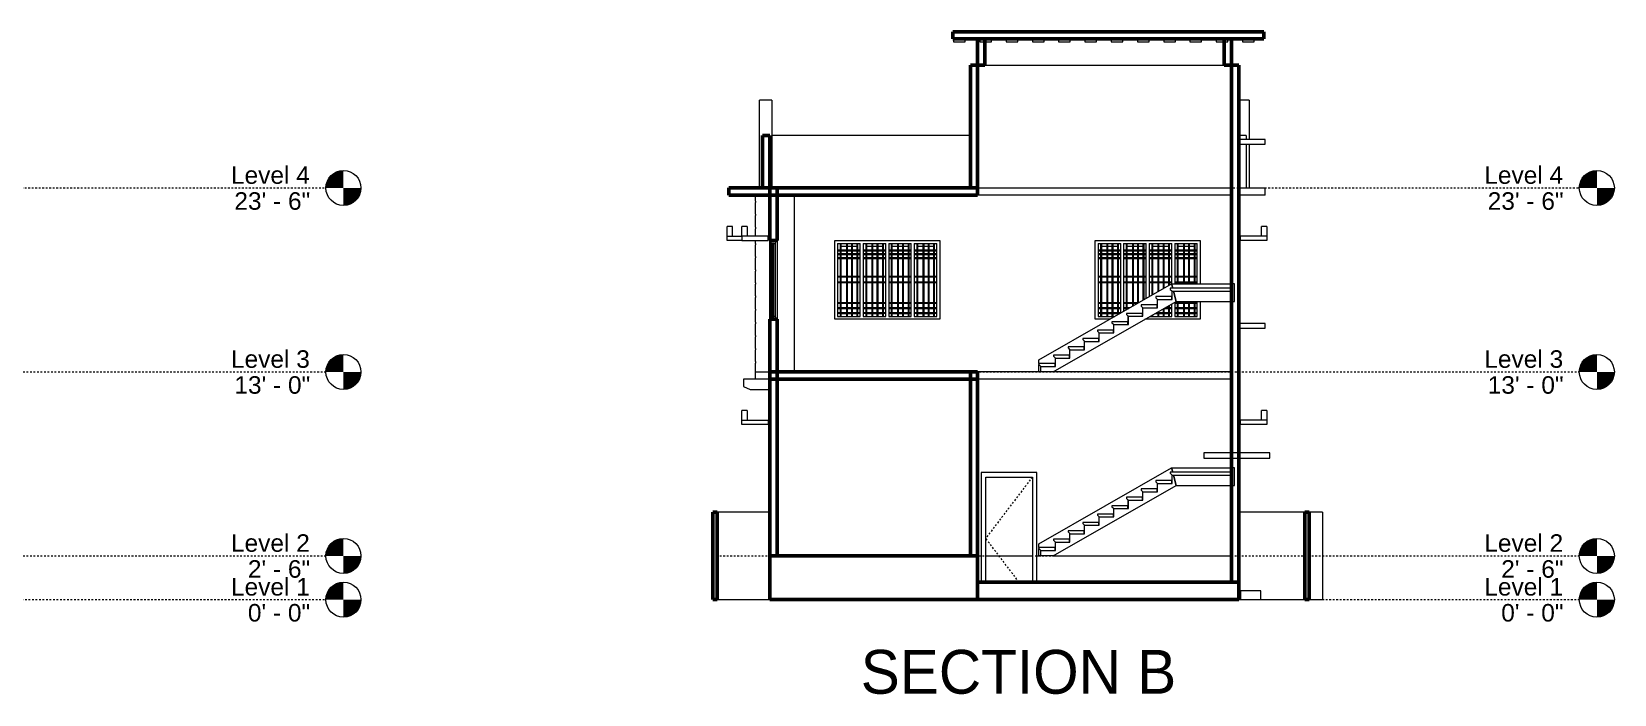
# Model space of a CAD drawing. Header units: feet. Extents: x -34 to 191, y -44 to 82.
# Drawn here: x 100.7 to 191.1, y 43.9 to 81.7 of the extents above; entities that cross this region are included whole.
import ezdxf

# ---------------------------------------------------------------- set-up
doc = ezdxf.new("R2010")
doc.units = ezdxf.units.FT
doc.header["$MEASUREMENT"] = 0
doc.linetypes.add('Dash 1_16_', pattern=[0.010417, 0.005208, -0.005208])
doc.linetypes.add('Grid Line 1_2_', pattern=[0.072917, 0.041667, -0.010417, 0.010417, -0.010417])
for name, color, linetype, lineweight in [('A-DOOR', 31, 'Continuous', 13), ('A-DOOR-FRAM', 31, 'Continuous', 9), ('A-FLOR', 192, 'Continuous', 13), ('A-FLOR-LEVL', 51, 'Continuous', 9), ('A-GLAZ', 151, 'Continuous', 13), ('A-ROOF', 132, 'Continuous', 13), ('I-WALL', 2, 'Continuous', 13), ('Q-CASE', 31, 'Continuous', 9), ('S-STRS', 31, 'Continuous', 9)]:
    doc.layers.add(name, color=color, linetype=linetype, lineweight=lineweight)
doc.styles.add('Arial', font='arial.ttf', dxfattribs={"height": 0.75})

# ---------------------------------------------------------------- blocks, each defined once
blk = doc.blocks.new('Level - Level Head - Circle-50818-Section 1')
at = {"layer": 'A-FLOR-LEVL'}
h = blk.add_hatch(color=256, dxfattribs=at)
edge = h.paths.add_edge_path(flags=0)
edge.add_line((57.884, 0), (56.884, 0))
edge.add_arc((57.884, 0), 1, 90, 180, ccw=False)
edge.add_line((57.884, 1), (57.884, 0))
h = blk.add_hatch(color=256, dxfattribs=at)
edge = h.paths.add_edge_path(flags=0)
edge.add_line((57.884, -1), (57.884, 0))
edge.add_line((57.884, 0), (58.884, 0))
edge.add_arc((57.884, 0), 1, 270, 360, ccw=False)
blk.add_circle((57.884, 0), 1, dxfattribs=at)
blk = doc.blocks.new('iron window 4_5 x 6_Recovery_ - iron window 4_5 x 6_Recovery_-197714-Section 2')
at = {"layer": 'A-GLAZ'}
for p, q in [((8.713, 10), (8.713, 10.25)), ((10.231, 10.25), (8.713, 10.25)), ((10.231, 10), (8.713, 10)), ((10.231, 10.792), (9.918, 10.792)), ((9.918, 10.25), (9.918, 10.792)), ((10.231, 10.792), (10.231, 10.25)), ((10.231, 10.25), (10.231, 10))]:
    blk.add_line(p, q, dxfattribs=at)
blk = doc.blocks.new('iron window 4_5 x 3 - iron window 4_5 x 3-197920-Section 2')
at = {"layer": 'A-GLAZ'}
for p, q in [((-19.448, 10.792), (-19.761, 10.792)), ((-19.761, 10.25), (-19.761, 10.792)), ((-19.761, 10), (-19.761, 10.25)), ((-19.761, 10.25), (-18.243, 10.25)), ((-18.243, 10), (-19.761, 10)), ((-19.448, 10.792), (-19.448, 10.25)), ((-18.243, 10.25), (-18.243, 10))]:
    blk.add_line(p, q, dxfattribs=at)
blk = doc.blocks.new('iron window 4_5 x 6_Recovery_ - iron window 4_5 x 6_Recovery_-V1-Section 2')
at = {"layer": 'A-GLAZ'}
for p, q in [((-19.448, 21.292), (-19.761, 21.292)), ((-19.761, 20.75), (-19.761, 21.292)), ((-19.448, 21.292), (-19.448, 20.75))]:
    blk.add_line(p, q, dxfattribs=at)
blk = doc.blocks.new('iron window 4_5 x 6_Recovery_ - iron window 4_5 x 6_Recovery_-V2-Section 2')
at = {"layer": 'A-GLAZ'}
for p, q in [((-14.285, 20.333), (-14.285, 16.167)), ((-14.285, 20.333), (-12.993, 20.333)), ((-14.285, 19.958), (-12.993, 19.958)), ((-14.285, 19.917), (-12.993, 19.917)), ((-14.139, 20.333), (-14.139, 16.167)), ((-14.097, 20.333), (-14.097, 16.167)), ((-14.097, 20.167), (-13.785, 20.167)), ((-13.785, 20.333), (-13.785, 16.167)), ((-13.743, 20.333), (-13.743, 16.167)), ((-13.743, 20.167), (-13.493, 20.167)), ((-13.493, 20.333), (-13.493, 16.167)), ((-13.452, 20.333), (-13.452, 16.167)), ((-13.452, 20.167), (-13.181, 20.167)), ((-13.181, 20.333), (-13.181, 16.167)), ((-13.139, 20.333), (-13.139, 16.167)), ((-12.993, 16.167), (-12.993, 20.333)), ((-12.827, 20.333), (-12.827, 16.167)), ((-12.827, 20.333), (-11.535, 20.333)), ((-12.827, 19.958), (-11.535, 19.958)), ((-12.827, 19.917), (-11.535, 19.917)), ((-12.681, 20.333), (-12.681, 16.167)), ((-12.639, 20.333), (-12.639, 16.167)), ((-12.639, 20.167), (-12.327, 20.167)), ((-12.327, 20.333), (-12.327, 16.167)), ((-12.285, 20.333), (-12.285, 16.167)), ((-12.285, 20.167), (-12.035, 20.167)), ((-12.035, 20.333), (-12.035, 16.167)), ((-11.993, 20.333), (-11.993, 16.167)), ((-11.993, 20.167), (-11.722, 20.167)), ((-11.722, 20.333), (-11.722, 16.167)), ((-11.681, 20.333), (-11.681, 16.167)), ((-11.535, 16.167), (-11.535, 20.333)), ((-11.368, 20.333), (-11.368, 16.167)), ((-11.368, 20.333), (-10.077, 20.333)), ((-11.368, 19.958), (-10.077, 19.958)), ((-11.368, 19.917), (-10.077, 19.917)), ((-11.222, 20.333), (-11.222, 16.167)), ((-11.181, 20.333), (-11.181, 16.167)), ((-11.181, 20.167), (-10.868, 20.167)), ((-10.868, 20.333), (-10.868, 16.167)), ((-10.827, 20.333), (-10.827, 16.167)), ((-10.827, 20.167), (-10.577, 20.167)), ((-10.577, 20.333), (-10.577, 16.167)), ((-10.535, 20.333), (-10.535, 16.167)), ((-10.535, 20.167), (-10.264, 20.167)), ((-10.264, 20.333), (-10.264, 16.167)), ((-10.222, 20.333), (-10.222, 16.167)), ((-10.077, 16.167), (-10.077, 20.333)), ((-9.91, 20.333), (-9.91, 16.167)), ((-9.91, 20.333), (-8.618, 20.333)), ((-9.91, 19.958), (-8.618, 19.958)), ((-9.91, 19.917), (-8.618, 19.917)), ((-9.764, 20.333), (-9.764, 16.167)), ((-9.722, 20.333), (-9.722, 16.167)), ((-9.722, 20.167), (-9.41, 20.167)), ((-9.41, 20.333), (-9.41, 16.167)), ((-9.368, 20.333), (-9.368, 16.167)), ((-9.368, 20.167), (-9.118, 20.167)), ((-9.118, 20.333), (-9.118, 16.167)), ((-9.077, 20.333), (-9.077, 16.167)), ((-9.077, 20.167), (-8.806, 20.167)), ((-8.806, 20.333), (-8.806, 16.167)), ((-8.764, 20.333), (-8.764, 16.167)), ((-8.618, 16.167), (-8.618, 20.333)), ((-14.285, 19.75), (-12.993, 19.75)), ((-14.285, 19.708), (-12.993, 19.708)), ((-14.285, 19.521), (-12.993, 19.521)), ((-14.285, 19.479), (-12.993, 19.479)), ((-12.827, 19.75), (-11.535, 19.75)), ((-12.827, 19.708), (-11.535, 19.708)), ((-12.827, 19.521), (-11.535, 19.521)), ((-12.827, 19.479), (-11.535, 19.479)), ((-11.368, 19.75), (-10.077, 19.75)), ((-11.368, 19.708), (-10.077, 19.708)), ((-11.368, 19.521), (-10.077, 19.521)), ((-11.368, 19.479), (-10.077, 19.479)), ((-9.91, 19.75), (-8.618, 19.75)), ((-9.91, 19.708), (-8.618, 19.708)), ((-9.91, 19.521), (-8.618, 19.521)), ((-9.91, 19.479), (-8.618, 19.479)), ((-14.285, 18.458), (-12.993, 18.458)), ((-14.285, 18.417), (-12.993, 18.417)), ((-14.285, 18.146), (-12.993, 18.146)), ((-14.285, 18.104), (-12.993, 18.104)), ((-12.827, 18.458), (-11.535, 18.458)), ((-12.827, 18.417), (-11.535, 18.417)), ((-12.827, 18.146), (-11.535, 18.146)), ((-12.827, 18.104), (-11.535, 18.104)), ((-11.368, 18.458), (-10.077, 18.458)), ((-11.368, 18.417), (-10.077, 18.417)), ((-11.368, 18.146), (-10.077, 18.146)), ((-11.368, 18.104), (-10.077, 18.104)), ((-9.91, 18.458), (-8.618, 18.458)), ((-9.91, 18.417), (-8.618, 18.417)), ((-9.91, 18.146), (-8.618, 18.146)), ((-9.91, 18.104), (-8.618, 18.104)), ((-14.285, 16.958), (-12.993, 16.958)), ((-14.285, 16.917), (-12.993, 16.917)), ((-14.285, 16.667), (-12.993, 16.667)), ((-14.285, 16.625), (-12.993, 16.625)), ((-14.285, 16.396), (-12.993, 16.396)), ((-14.285, 16.354), (-12.993, 16.354)), ((-14.097, 16.333), (-13.785, 16.333)), ((-13.743, 16.333), (-13.493, 16.333)), ((-13.452, 16.333), (-13.181, 16.333)), ((-12.827, 16.958), (-11.535, 16.958)), ((-12.827, 16.917), (-11.535, 16.917)), ((-12.827, 16.667), (-11.535, 16.667)), ((-12.827, 16.625), (-11.535, 16.625)), ((-12.827, 16.396), (-11.535, 16.396)), ((-12.827, 16.354), (-11.535, 16.354)), ((-12.639, 16.333), (-12.327, 16.333)), ((-12.285, 16.333), (-12.035, 16.333)), ((-11.993, 16.333), (-11.722, 16.333)), ((-11.368, 16.958), (-10.077, 16.958)), ((-11.368, 16.917), (-10.077, 16.917)), ((-11.368, 16.667), (-10.077, 16.667)), ((-11.368, 16.625), (-10.077, 16.625)), ((-11.368, 16.396), (-10.077, 16.396)), ((-11.368, 16.354), (-10.077, 16.354)), ((-11.181, 16.333), (-10.868, 16.333)), ((-10.827, 16.333), (-10.577, 16.333)), ((-10.535, 16.333), (-10.264, 16.333)), ((-9.91, 16.958), (-8.618, 16.958)), ((-9.91, 16.917), (-8.618, 16.917)), ((-9.91, 16.667), (-8.618, 16.667)), ((-9.91, 16.625), (-8.618, 16.625)), ((-9.91, 16.396), (-8.618, 16.396)), ((-9.91, 16.354), (-8.618, 16.354)), ((-9.722, 16.333), (-9.41, 16.333)), ((-9.368, 16.333), (-9.118, 16.333)), ((-9.077, 16.333), (-8.806, 16.333)), ((-14.285, 16.167), (-12.993, 16.167)), ((-12.827, 16.167), (-11.535, 16.167)), ((-11.368, 16.167), (-10.077, 16.167)), ((-9.91, 16.167), (-8.618, 16.167))]:
    blk.add_line(p, q, dxfattribs=at)
blk = doc.blocks.new('iron window 4_5 x 6_Recovery_ - iron window 4_5 x 6_Recovery_-V3-Section 2')
at = {"layer": 'A-GLAZ'}
for p, q in [((0.588, 20.333), (0.588, 16.167)), ((0.588, 20.333), (1.88, 20.333)), ((0.588, 19.958), (1.88, 19.958)), ((0.588, 19.917), (1.88, 19.917)), ((0.734, 20.333), (0.734, 16.167)), ((0.776, 20.333), (0.776, 16.167)), ((0.776, 20.167), (1.088, 20.167)), ((1.088, 20.333), (1.088, 16.167)), ((1.13, 20.333), (1.13, 16.167)), ((1.13, 20.167), (1.38, 20.167)), ((1.38, 20.333), (1.38, 16.167)), ((1.422, 20.333), (1.422, 16.167)), ((1.422, 20.167), (1.692, 20.167)), ((1.692, 20.333), (1.692, 16.251)), ((1.734, 20.333), (1.734, 16.275)), ((1.88, 16.359), (1.88, 20.333)), ((2.047, 20.333), (2.047, 16.454)), ((2.047, 20.333), (3.338, 20.333)), ((2.047, 19.958), (3.338, 19.958)), ((2.047, 19.917), (3.338, 19.917)), ((2.192, 20.333), (2.192, 16.538)), ((2.234, 20.333), (2.234, 16.562)), ((2.234, 20.167), (2.547, 20.167)), ((2.547, 20.333), (2.547, 16.741)), ((2.588, 20.333), (2.588, 16.764)), ((2.588, 20.167), (2.838, 20.167)), ((2.838, 20.333), (2.838, 16.908)), ((2.88, 20.333), (2.88, 16.931)), ((2.88, 20.167), (3.151, 20.167)), ((3.151, 20.333), (3.151, 17.087)), ((3.192, 20.333), (3.192, 17.11)), ((3.338, 17.194), (3.338, 20.333)), ((3.505, 20.333), (3.505, 17.289)), ((3.505, 20.333), (4.797, 20.333)), ((3.505, 19.958), (4.797, 19.958)), ((3.505, 19.917), (4.797, 19.917)), ((3.651, 20.333), (3.651, 17.373)), ((3.692, 20.333), (3.692, 17.397)), ((3.692, 20.167), (4.005, 20.167)), ((4.005, 20.333), (4.005, 17.576)), ((4.047, 20.333), (4.047, 17.6)), ((4.047, 20.167), (4.297, 20.167)), ((4.297, 20.333), (4.297, 17.743)), ((4.338, 20.333), (4.338, 17.767)), ((4.338, 20.167), (4.609, 20.167)), ((4.609, 20.333), (4.609, 17.922)), ((4.651, 20.333), (4.651, 17.946)), ((4.797, 18.023), (4.797, 20.333)), ((4.963, 20.333), (4.963, 18.023)), ((4.963, 20.333), (6.255, 20.333)), ((4.963, 19.958), (6.255, 19.958)), ((4.963, 19.917), (6.255, 19.917)), ((5.109, 20.333), (5.109, 18.023)), ((5.151, 20.333), (5.151, 18.023)), ((5.151, 20.167), (5.463, 20.167)), ((5.463, 20.333), (5.463, 18.023)), ((5.505, 20.333), (5.505, 18.023)), ((5.505, 20.167), (5.755, 20.167)), ((5.755, 20.333), (5.755, 18.023)), ((5.797, 20.333), (5.797, 18.023)), ((5.797, 20.167), (6.067, 20.167)), ((6.067, 20.333), (6.067, 18.023)), ((6.109, 20.333), (6.109, 18.023)), ((6.255, 18.023), (6.255, 20.333)), ((0.588, 19.75), (1.88, 19.75)), ((0.588, 19.708), (1.88, 19.708)), ((0.588, 19.521), (1.88, 19.521)), ((0.588, 19.479), (1.88, 19.479)), ((2.047, 19.75), (3.338, 19.75)), ((2.047, 19.708), (3.338, 19.708)), ((2.047, 19.521), (3.338, 19.521)), ((2.047, 19.479), (3.338, 19.479)), ((3.505, 19.75), (4.797, 19.75)), ((3.505, 19.708), (4.797, 19.708)), ((3.505, 19.521), (4.797, 19.521)), ((3.505, 19.479), (4.797, 19.479)), ((4.963, 19.75), (6.255, 19.75)), ((4.963, 19.708), (6.255, 19.708)), ((4.963, 19.521), (6.255, 19.521)), ((4.963, 19.479), (6.255, 19.479)), ((0.588, 18.458), (1.88, 18.458)), ((0.588, 18.417), (1.88, 18.417)), ((0.588, 18.146), (1.88, 18.146)), ((0.588, 18.104), (1.88, 18.104)), ((2.047, 18.458), (3.338, 18.458)), ((2.047, 18.417), (3.338, 18.417)), ((2.047, 18.146), (3.338, 18.146)), ((2.047, 18.104), (3.338, 18.104)), ((3.505, 18.458), (4.797, 18.458)), ((3.505, 18.417), (4.797, 18.417)), ((3.505, 18.146), (4.797, 18.146)), ((3.505, 18.104), (4.797, 18.104)), ((4.963, 18.458), (6.255, 18.458)), ((4.963, 18.417), (6.255, 18.417)), ((4.963, 18.146), (6.255, 18.146)), ((4.963, 18.104), (6.255, 18.104)), ((0.588, 16.958), (1.88, 16.958)), ((0.588, 16.917), (1.88, 16.917)), ((0.588, 16.667), (1.88, 16.667)), ((0.588, 16.625), (1.88, 16.625)), ((0.588, 16.396), (1.88, 16.396)), ((0.588, 16.354), (1.872, 16.354)), ((0.776, 16.333), (1.088, 16.333)), ((1.13, 16.333), (1.38, 16.333)), ((1.422, 16.333), (1.692, 16.333)), ((2.047, 16.958), (2.927, 16.958)), ((2.047, 16.917), (2.854, 16.917)), ((2.047, 16.667), (2.418, 16.667)), ((2.047, 16.625), (2.345, 16.625)), ((3.848, 16.333), (4.005, 16.333)), ((3.884, 16.354), (4.797, 16.354)), ((3.957, 16.396), (4.797, 16.396)), ((4.005, 16.423), (4.005, 16.167)), ((4.047, 16.447), (4.047, 16.167)), ((4.047, 16.333), (4.297, 16.333)), ((4.297, 16.59), (4.297, 16.167)), ((4.338, 16.614), (4.338, 16.167)), ((4.338, 16.333), (4.609, 16.333)), ((4.357, 16.625), (4.797, 16.625)), ((4.43, 16.667), (4.797, 16.667)), ((4.609, 16.769), (4.609, 16.167)), ((4.651, 16.793), (4.651, 16.167)), ((4.797, 16.167), (4.797, 16.877)), ((4.963, 16.972), (4.963, 16.167)), ((4.963, 16.958), (6.255, 16.958)), ((4.963, 16.917), (6.255, 16.917)), ((4.963, 16.667), (6.255, 16.667)), ((4.963, 16.625), (6.255, 16.625)), ((4.963, 16.396), (6.255, 16.396)), ((4.963, 16.354), (6.255, 16.354)), ((5.109, 17.023), (5.109, 16.167)), ((5.151, 17.023), (5.151, 16.167)), ((5.151, 16.333), (5.463, 16.333)), ((5.463, 17.023), (5.463, 16.167)), ((5.505, 17.023), (5.505, 16.167)), ((5.505, 16.333), (5.755, 16.333)), ((5.755, 17.023), (5.755, 16.167)), ((5.797, 17.023), (5.797, 16.167)), ((5.797, 16.333), (6.067, 16.333)), ((6.067, 17.023), (6.067, 16.167)), ((6.109, 17.023), (6.109, 16.167)), ((6.255, 16.167), (6.255, 17.023)), ((0.588, 16.167), (1.545, 16.167)), ((3.557, 16.167), (4.797, 16.167)), ((3.651, 16.221), (3.651, 16.167)), ((3.692, 16.244), (3.692, 16.167)), ((4.963, 16.167), (6.255, 16.167))]:
    blk.add_line(p, q, dxfattribs=at)
blk = doc.blocks.new('iron window 4_5 x 3 - iron window 4_5 x 3-V4-Section 2')
at = {"layer": 'A-GLAZ'}
for p, q in [((10.231, 21.292), (9.918, 21.292)), ((9.918, 20.75), (9.918, 21.292)), ((10.231, 21.292), (10.231, 20.75)), ((8.713, 20.5), (8.713, 20.75)), ((10.231, 20.75), (8.713, 20.75)), ((10.231, 20.5), (8.713, 20.5)), ((10.231, 20.75), (10.231, 20.5))]:
    blk.add_line(p, q, dxfattribs=at)
blk = doc.blocks.new('iron window 2 x 2_5 toiklet - iron window 2 x 2_5 toiklet-198010-Section 2')
at = {"layer": 'A-GLAZ'}
for p, q in [((-20.282, 21.292), (-20.594, 21.292)), ((-20.594, 20.75), (-20.594, 21.292)), ((-20.282, 20.75), (-20.282, 21.292)), ((-20.594, 20.5), (-20.594, 20.75)), ((-20.594, 20.75), (-19.761, 20.75)), ((-19.761, 20.5), (-20.594, 20.5))]:
    blk.add_line(p, q, dxfattribs=at)
blk = doc.blocks.new('iron window 4_5 x 3 - iron window 4_5 x 3-V5-Section 2')
at = {"layer": 'A-GLAZ'}
for p, q in [((-18.243, 20.75), (-19.761, 20.75)), ((-19.761, 20.75), (-19.761, 20.5)), ((-19.761, 20.5), (-18.243, 20.5)), ((-18.243, 20.5), (-18.243, 20.75)), ((-18.099, 20.5), (-18.099, 20.333)), ((-17.822, 20.5), (-18.099, 20.5)), ((-18.099, 20.333), (-17.822, 20.333)), ((-18.099, 16.167), (-18.099, 20.333)), ((-18.042, 20.333), (-18.042, 20.167)), ((-17.989, 20.333), (-18.042, 20.333)), ((-18.042, 20.167), (-17.989, 20.167)), ((-18.042, 16.333), (-18.042, 20.167)), ((-17.989, 20.167), (-17.989, 20.333)), ((-17.989, 16.333), (-17.989, 20.167)), ((-17.931, 20.333), (-17.972, 20.333)), ((-17.972, 20.333), (-17.972, 16.167)), ((-17.931, 19.958), (-17.972, 19.958)), ((-17.972, 19.958), (-17.972, 19.917)), ((-17.972, 19.917), (-17.931, 19.917)), ((-17.931, 16.167), (-17.931, 20.333)), ((-17.931, 19.917), (-17.931, 19.958)), ((-17.822, 20.333), (-17.822, 20.5)), ((-17.822, 16.167), (-17.822, 20.333)), ((-17.931, 19.75), (-17.972, 19.75)), ((-17.972, 19.75), (-17.972, 19.708)), ((-17.972, 19.708), (-17.931, 19.708)), ((-17.931, 19.521), (-17.972, 19.521)), ((-17.972, 19.521), (-17.972, 19.479)), ((-17.972, 19.479), (-17.931, 19.479)), ((-17.931, 19.708), (-17.931, 19.75)), ((-17.931, 19.479), (-17.931, 19.521)), ((-17.931, 18.458), (-17.972, 18.458)), ((-17.972, 18.458), (-17.972, 18.417)), ((-17.972, 18.417), (-17.931, 18.417)), ((-17.931, 18.146), (-17.972, 18.146)), ((-17.972, 18.146), (-17.972, 18.104)), ((-17.972, 18.104), (-17.931, 18.104)), ((-17.931, 18.417), (-17.931, 18.458)), ((-17.931, 18.104), (-17.931, 18.146)), ((-18.042, 16.333), (-18.042, 16.167)), ((-17.989, 16.333), (-18.042, 16.333)), ((-17.989, 16.167), (-17.989, 16.333)), ((-17.931, 16.958), (-17.972, 16.958)), ((-17.972, 16.958), (-17.972, 16.917)), ((-17.972, 16.917), (-17.931, 16.917)), ((-17.931, 16.667), (-17.972, 16.667)), ((-17.972, 16.667), (-17.972, 16.625)), ((-17.972, 16.625), (-17.931, 16.625)), ((-17.931, 16.396), (-17.972, 16.396)), ((-17.972, 16.396), (-17.972, 16.354)), ((-17.972, 16.354), (-17.931, 16.354)), ((-17.931, 16.917), (-17.931, 16.958)), ((-17.931, 16.625), (-17.931, 16.667)), ((-17.931, 16.354), (-17.931, 16.396)), ((-18.099, 16.167), (-18.099, 16)), ((-17.822, 16.167), (-18.099, 16.167)), ((-18.099, 16), (-17.822, 16)), ((-18.042, 16.167), (-17.989, 16.167)), ((-17.972, 16.167), (-17.931, 16.167)), ((-17.822, 16), (-17.822, 16.167))]:
    blk.add_line(p, q, dxfattribs=at)
at = {"layer": 'A-GLAZ', "lineweight": 30}
for p, q in [((-18.032, 20.167), (-18.032, 16.333)), ((-18.006, 20.167), (-18.032, 20.167)), ((-18.006, 16.333), (-18.006, 20.167)), ((-18.032, 16.333), (-18.006, 16.333))]:
    blk.add_line(p, q, dxfattribs=at)
blk = doc.blocks.new('Casework 2 - Casework 2-204318-Section 2')
at = {"layer": 'Q-CASE', "lineweight": 20}
for p, q in [((-7.665, 32), (-7.665, 31.833)), ((-6.999, 32), (-7.665, 32)), ((-7.665, 31.833), (-6.999, 31.833)), ((-6.999, 31.833), (-6.999, 32)), ((-6.165, 32), (-6.165, 31.833)), ((-5.499, 32), (-6.165, 32)), ((-6.165, 31.833), (-5.499, 31.833)), ((-5.499, 31.833), (-5.499, 32)), ((-4.665, 32), (-4.665, 31.833)), ((-3.999, 32), (-4.665, 32)), ((-4.665, 31.833), (-3.999, 31.833)), ((-3.999, 31.833), (-3.999, 32)), ((-3.165, 32), (-3.165, 31.833)), ((-2.499, 32), (-3.165, 32)), ((-3.165, 31.833), (-2.499, 31.833)), ((-2.499, 31.833), (-2.499, 32)), ((-1.665, 32), (-1.665, 31.833)), ((-0.999, 32), (-1.665, 32)), ((-1.665, 31.833), (-0.999, 31.833)), ((-0.999, 31.833), (-0.999, 32)), ((-0.165, 32), (-0.165, 31.833)), ((0.501, 32), (-0.165, 32)), ((-0.165, 31.833), (0.501, 31.833)), ((0.501, 31.833), (0.501, 32)), ((1.335, 32), (1.335, 31.833)), ((2.001, 32), (1.335, 32)), ((1.335, 31.833), (2.001, 31.833)), ((2.001, 31.833), (2.001, 32)), ((2.835, 32), (2.835, 31.833)), ((3.501, 32), (2.835, 32)), ((2.835, 31.833), (3.501, 31.833)), ((3.501, 31.833), (3.501, 32)), ((4.335, 32), (4.335, 31.833)), ((5.001, 32), (4.335, 32)), ((4.335, 31.833), (5.001, 31.833)), ((5.001, 31.833), (5.001, 32)), ((5.835, 32), (5.835, 31.833)), ((6.501, 32), (5.835, 32)), ((5.835, 31.833), (6.501, 31.833)), ((6.501, 31.833), (6.501, 32)), ((7.335, 32), (7.335, 31.833)), ((8.001, 32), (7.335, 32)), ((7.335, 31.833), (8.001, 31.833)), ((8.001, 31.833), (8.001, 32)), ((8.835, 32), (8.835, 31.833)), ((9.501, 32), (8.835, 32)), ((8.835, 31.833), (9.501, 31.833)), ((9.501, 31.833), (9.501, 32))]:
    blk.add_line(p, q, dxfattribs=at)
blk = doc.blocks.new('Casework 4 - Casework 3-204576-Section 2')
at = {"layer": 'Q-CASE'}
for p, q in [((-19.66, 12.583), (-19.66, 12.167)), ((-18.16, 12.583), (-19.66, 12.583)), ((-19.66, 12.167), (-19.282, 11.991)), ((-19.282, 11.991), (-18.16, 11.991))]:
    blk.add_line(p, q, dxfattribs=at)
blk = doc.blocks.new('Casework 8 - Casework 8-231041-Section 2')
at = {"layer": 'Q-CASE', "lineweight": 20}
for p, q in [((10.13, 26.259), (8.63, 26.259)), ((8.63, 26.259), (8.63, 25.996)), ((10.13, 25.996), (10.13, 26.259)), ((8.63, 25.996), (10.13, 25.996)), ((10.13, 15.759), (8.63, 15.759)), ((8.63, 15.759), (8.63, 15.496)), ((8.63, 15.496), (10.13, 15.496)), ((10.13, 15.496), (10.13, 15.759))]:
    blk.add_line(p, q, dxfattribs=at)
blk = doc.blocks.new('Casework 9 - Casework 9-231196-Section 2')
at = {"layer": 'Q-CASE', "lineweight": 20}
for p, q in [((10.403, 8.382), (6.63, 8.382)), ((6.63, 8.382), (6.63, 8.072)), ((10.403, 8.072), (10.403, 8.382)), ((6.63, 8.072), (10.403, 8.072))]:
    blk.add_line(p, q, dxfattribs=at)
blk = doc.blocks.new('Casework 13 - Casework 13-233222-Section 2')
at = {"layer": 'Q-CASE', "lineweight": 20}
for p, q in [((9.88, 0.5), (8.713, 0.5)), ((8.713, 0.5), (8.713, 0)), ((8.713, 0), (9.88, 0)), ((9.88, 0), (9.88, 0.5))]:
    blk.add_line(p, q, dxfattribs=at)
blk = doc.blocks.new('Casework 22 - Casework 14-238818-Section 2')
at = {"layer": 'Q-CASE'}
for p, q in [((-18.744, 23.5), (-18.744, 28.5)), ((-18.035, 28.5), (-18.744, 28.5)), ((-18.035, 28.5), (-18.035, 23.5))]:
    blk.add_line(p, q, dxfattribs=at)
blk = doc.blocks.new('Casework 23 - Casework 14-238870-Section 2')
at = {"layer": 'Q-CASE'}
for p, q in [((9.213, 28.5), (8.63, 28.5)), ((9.213, 28.5), (9.213, 26.259)), ((9.213, 25.996), (9.213, 23.5))]:
    blk.add_line(p, q, dxfattribs=at)
blk = doc.blocks.new('Single-Flush - 32_ x 84_-294674-Section 2')
at = {"layer": 'A-DOOR', "linetype": 'Dash 1_16_', "lineweight": 9}
for p in [(-3.162, 7), (-3.924, 1)]:
    blk.add_line(p, (-5.828, 3.5), dxfattribs=at)
at = {"layer": 'A-DOOR-FRAM'}
for p, q in [((-6.078, 7.25), (-6.078, 1)), ((-2.912, 7.25), (-6.078, 7.25)), ((-2.912, 1), (-2.912, 7.25)), ((-5.828, 1), (-5.828, 7)), ((-5.828, 7), (-3.162, 7)), ((-3.162, 7), (-3.162, 1))]:
    blk.add_line(p, q, dxfattribs=at)
blk = doc.blocks.new('Level - Level Head - Circle-50818-Section 2')
at = {"layer": 'A-FLOR-LEVL'}
h = blk.add_hatch(color=256, dxfattribs=at)
edge = h.paths.add_edge_path(flags=0)
edge.add_line((29.068, 0), (28.068, 0))
edge.add_arc((29.068, 0), 1, 90, 180, ccw=False)
edge.add_line((29.068, 1), (29.068, 0))
h = blk.add_hatch(color=256, dxfattribs=at)
edge = h.paths.add_edge_path(flags=0)
edge.add_line((29.068, -1), (29.068, 0))
edge.add_line((29.068, 0), (30.068, 0))
edge.add_arc((29.068, 0), 1, 270, 360, ccw=False)
blk.add_circle((29.068, 0), 1, dxfattribs=at)

msp = doc.modelspace()

# ---------------------------------------------------------------- linework, layer by layer
at = {"layer": 'A-FLOR', "lineweight": 50}
for p, q in [((154.28557448, 72.7683454), (140.49575882, 72.7683454)), ((140.49575882, 72.7683454), (140.49575882, 72.35167873)), ((140.49575882, 72.35167873), (154.70224115, 72.35167873)), ((154.70224115, 72.35167873), (154.70224115, 72.7683454)), ((154.70224115, 62.2683454), (142.82909215, 62.2683454)), ((142.82909215, 61.85167873), (154.70224115, 61.85167873)), ((154.70224115, 61.85167873), (154.70224115, 62.2683454)), ((154.70224115, 51.7683454), (142.82909215, 51.7683454)), ((142.82909215, 51.7683454), (142.82909215, 49.2683454)), ((154.70224115, 51.7683454), (154.70224115, 49.2683454)), ((169.20224115, 50.2683454), (154.70224115, 50.2683454)), ((169.61890781, 49.2683454), (169.61890781, 50.2683454)), ((142.82909215, 49.2683454), (169.61890781, 49.2683454))]:
    msp.add_line(p, q, dxfattribs=at)
at = {"layer": 'A-FLOR'}
for p, q in [((154.70224115, 72.7683454), (169.20224115, 72.7683454)), ((169.20224115, 72.35167873), (154.70224115, 72.35167873)), ((169.61890781, 72.7683454), (171.11890781, 72.7683454)), ((171.11890781, 72.35167873), (169.61890781, 72.35167873)), ((171.11890781, 72.35167873), (171.11890781, 72.7683454)), ((141.99575882, 62.2683454), (141.99575882, 61.85167873)), ((142.82909215, 61.85167873), (141.99575882, 61.85167873)), ((169.20224115, 61.85167873), (154.70224115, 61.85167873)), ((155.16057448, 51.7683454), (157.82724115, 51.7683454))]:
    msp.add_line(p, q, dxfattribs=at)
at = {"layer": 'A-FLOR-LEVL', "linetype": 'Grid Line 1_2_'}
for p, q in [((34.69296313, 72.7683454), (117.49028218, 72.7683454)), ((140.49575882, 72.7683454), (189.05653432, 72.7683454)), ((35.19296313, 62.2683454), (117.49028218, 62.2683454)), ((141.99575882, 62.2683454), (189.05653432, 62.2683454)), ((34.19296313, 51.7683454), (117.49028218, 51.7683454)), ((139.57909215, 51.7683454), (189.05653432, 51.7683454)), ((32.70554868, 49.2683454), (117.49028218, 49.2683454)), ((139.57909215, 49.2683454), (189.05653432, 49.2683454))]:
    msp.add_line(p, q, dxfattribs=at)
at = {"layer": 'A-ROOF', "lineweight": 50}
for p, q in [((171.03557448, 81.68501206), (153.28557448, 81.68501206)), ((153.28557448, 81.68501206), (153.28557448, 81.2683454)), ((171.03557448, 81.2683454), (171.03557448, 81.68501206)), ((153.28557448, 81.2683454), (171.03557448, 81.2683454))]:
    msp.add_line(p, q, dxfattribs=at)
at = {"layer": 'I-WALL', "lineweight": 50}
for p, q in [((154.70224115, 72.7683454), (154.70224115, 81.2683454)), ((155.11890781, 79.7683454), (155.11890781, 81.2683454)), ((168.78557448, 81.2683454), (168.78557448, 79.7683454)), ((169.20224115, 81.2683454), (169.20224115, 50.2683454)), ((154.28557448, 79.7683454), (154.28557448, 72.7683454)), ((155.11890781, 79.7683454), (154.28557448, 79.7683454)), ((169.61890781, 79.7683454), (168.78557448, 79.7683454)), ((169.61890781, 50.2683454), (169.61890781, 79.7683454)), ((142.41242548, 75.7683454), (142.41242548, 72.7683454)), ((142.82909215, 75.7683454), (142.41242548, 75.7683454)), ((142.82909215, 69.7683454), (142.82909215, 75.7683454)), ((143.24575882, 69.7683454), (143.24575882, 72.7683454)), ((154.28557448, 72.7683454), (154.70224115, 72.7683454)), ((142.82909215, 69.7683454), (143.24575882, 69.7683454)), ((142.82909215, 65.2683454), (142.82909215, 51.7683454)), ((143.24575882, 65.2683454), (142.82909215, 65.2683454)), ((143.24575882, 51.7683454), (143.24575882, 65.2683454)), ((154.28557448, 62.2683454), (154.28557448, 51.7683454)), ((154.70224115, 51.7683454), (154.70224115, 61.85167873)), ((139.57909215, 54.2683454), (139.57909215, 49.2683454)), ((139.82909215, 54.2683454), (139.57909215, 54.2683454)), ((139.82909215, 49.2683454), (139.82909215, 54.2683454)), ((173.63223787, 54.2683454), (173.38217439, 54.2683454)), ((173.38217439, 54.2683454), (173.38217439, 49.2683454)), ((173.63223787, 49.2683454), (173.63223787, 54.2683454)), ((169.20224115, 50.2683454), (169.61890781, 50.2683454)), ((139.57909215, 49.2683454), (139.82909215, 49.2683454)), ((173.38217439, 49.2683454), (173.63223787, 49.2683454))]:
    msp.add_line(p, q, dxfattribs=at)
at = {"layer": 'I-WALL'}
for p, q in [((155.11890781, 79.7683454), (168.78557448, 79.7683454)), ((154.28557448, 75.7683454), (142.95378014, 75.7683454)), ((170.03557448, 75.7683454), (169.61890781, 75.7683454)), ((170.03557448, 75.7683454), (170.03557448, 75.52698874)), ((170.03557448, 75.2644072), (170.03557448, 72.7683454)), ((141.99575882, 72.35167873), (141.99575882, 72.0183454)), ((144.24575882, 62.2683454), (144.24575882, 72.35167873)), ((141.99575882, 72.0183454), (142.01659215, 72.0183454)), ((142.01659215, 71.93501206), (141.99575882, 71.93501206)), ((141.99575882, 71.93501206), (141.99575882, 71.2683454)), ((142.01659215, 72.0183454), (142.01659215, 71.93501206)), ((141.99575882, 71.2683454), (142.01659215, 71.2683454)), ((142.01659215, 71.18501206), (141.99575882, 71.18501206)), ((141.99575882, 71.18501206), (141.99575882, 70.5183454)), ((141.99575882, 70.5183454), (142.01659215, 70.5183454)), ((142.01659215, 71.2683454), (142.01659215, 71.18501206)), ((142.01659215, 70.5183454), (142.01659215, 70.43501206)), ((142.01659215, 70.43501206), (141.99575882, 70.43501206)), ((141.99575882, 70.43501206), (141.99575882, 70.0183454)), ((141.99575882, 69.7683454), (141.99575882, 69.60167873)), ((141.99575882, 69.60167873), (142.01659215, 69.60167873)), ((142.01659215, 69.60167873), (142.01659215, 69.5183454)), ((142.82909215, 65.2683454), (142.82909215, 69.7683454)), ((143.24575882, 69.7683454), (143.24575882, 65.2683454)), ((146.53742548, 69.7683454), (152.53742548, 69.7683454)), ((146.53742548, 65.2683454), (146.53742548, 69.7683454)), ((152.53742548, 69.7683454), (152.53742548, 65.2683454)), ((161.41057448, 69.7683454), (167.41057448, 69.7683454)), ((161.41057448, 65.2683454), (161.41057448, 69.7683454)), ((167.41057448, 69.7683454), (167.41057448, 67.29107267)), ((142.01659215, 69.5183454), (141.99575882, 69.5183454)), ((141.99575882, 69.5183454), (141.99575882, 68.85167873)), ((141.99575882, 68.85167873), (142.01659215, 68.85167873)), ((142.01659215, 68.7683454), (141.99575882, 68.7683454)), ((141.99575882, 68.7683454), (141.99575882, 68.10167873)), ((142.01659215, 68.85167873), (142.01659215, 68.7683454)), ((141.99575882, 68.10167873), (142.01659215, 68.10167873)), ((142.01659215, 68.0183454), (141.99575882, 68.0183454)), ((141.99575882, 68.0183454), (141.99575882, 67.35167873)), ((142.01659215, 68.10167873), (142.01659215, 68.0183454)), ((141.99575882, 67.35167873), (142.01659215, 67.35167873)), ((142.01659215, 67.2683454), (141.99575882, 67.2683454)), ((141.99575882, 67.2683454), (141.99575882, 66.60167873)), ((142.01659215, 67.35167873), (142.01659215, 67.2683454)), ((141.99575882, 66.60167873), (142.01659215, 66.60167873)), ((142.01659215, 66.5183454), (141.99575882, 66.5183454)), ((141.99575882, 66.5183454), (141.99575882, 65.85167873)), ((142.01659215, 66.60167873), (142.01659215, 66.5183454)), ((167.41057448, 66.29107267), (167.41057448, 65.2683454)), ((141.99575882, 65.85167873), (142.01659215, 65.85167873)), ((142.01659215, 65.7683454), (141.99575882, 65.7683454)), ((141.99575882, 65.7683454), (141.99575882, 65.10167873)), ((141.99575882, 65.10167873), (142.01659215, 65.10167873)), ((142.01659215, 65.85167873), (142.01659215, 65.7683454)), ((142.01659215, 65.10167873), (142.01659215, 65.0183454)), ((152.53742548, 65.2683454), (146.53742548, 65.2683454)), ((162.24258002, 65.2683454), (161.41057448, 65.2683454)), ((167.41057448, 65.2683454), (164.25470001, 65.2683454)), ((142.01659215, 65.0183454), (141.99575882, 65.0183454)), ((141.99575882, 65.0183454), (141.99575882, 64.35167873)), ((141.99575882, 64.35167873), (142.01659215, 64.35167873)), ((142.01659215, 64.2683454), (141.99575882, 64.2683454)), ((141.99575882, 64.2683454), (141.99575882, 63.60167873)), ((142.01659215, 64.35167873), (142.01659215, 64.2683454)), ((141.99575882, 63.60167873), (142.01659215, 63.60167873)), ((142.01659215, 63.5183454), (141.99575882, 63.5183454)), ((141.99575882, 63.5183454), (141.99575882, 62.85167873)), ((142.01659215, 63.60167873), (142.01659215, 63.5183454)), ((141.99575882, 62.85167873), (142.01659215, 62.85167873)), ((142.01659215, 62.7683454), (141.99575882, 62.7683454)), ((141.99575882, 62.7683454), (141.99575882, 62.2683454)), ((142.01659215, 62.85167873), (142.01659215, 62.7683454)), ((141.99575882, 62.2683454), (142.82909215, 62.2683454)), ((158.20224115, 62.2683454), (154.70224115, 62.2683454)), ((169.20224115, 62.2683454), (159.01660477, 62.2683454)), ((142.82909215, 54.2683454), (139.82909215, 54.2683454)), ((173.38217439, 54.2683454), (169.61890781, 54.2683454)), ((174.38451159, 54.2683454), (173.63223787, 54.2683454)), ((174.38451159, 54.2683454), (174.38451159, 49.2683454)), ((154.70224115, 51.7683454), (154.91057448, 51.7683454)), ((158.07724115, 51.7683454), (158.20224115, 51.7683454)), ((159.01660477, 51.7683454), (169.20224115, 51.7683454)), ((139.82909215, 49.2683454), (142.82909215, 49.2683454)), ((169.61890781, 49.2683454), (169.70224115, 49.2683454)), ((170.86890781, 49.2683454), (173.38217439, 49.2683454)), ((173.63223787, 49.2683454), (174.38451159, 49.2683454))]:
    msp.add_line(p, q, dxfattribs=at)
at = {"layer": 'S-STRS'}
for p, q in [((158.20224115, 62.95433313), (165.77432605, 67.29107267)), ((165.77432605, 67.29107267), (169.20224115, 67.29107267)), ((165.77432605, 67.29107267), (165.84084811, 67.04107267)), ((165.84084811, 67.04107267), (165.77432605, 67.29107267)), ((159.01660477, 62.2683454), (166.04041429, 66.29107267)), ((165.88519615, 66.874406), (166.04041429, 66.29107267)), ((166.04041429, 66.29107267), (165.88519615, 66.874406)), ((166.04041429, 66.29107267), (169.20224115, 66.29107267)), ((158.20224115, 62.74561812), (158.20224115, 62.95433313)), ((158.20224115, 62.2683454), (158.20224115, 62.68311812)), ((158.28557448, 62.2683454), (158.20224115, 62.2683454)), ((159.01660477, 62.2683454), (158.30640781, 62.2683454)), ((158.20224115, 52.45433313), (165.77432605, 56.79107267)), ((165.77432605, 56.79107267), (169.20224115, 56.79107267)), ((165.77432605, 56.79107267), (165.84084811, 56.54107267)), ((165.84084811, 56.54107267), (165.77432605, 56.79107267)), ((165.88519615, 56.374406), (166.04041429, 55.79107267)), ((166.04041429, 55.79107267), (165.88519615, 56.374406)), ((159.01660477, 51.7683454), (166.04041429, 55.79107267)), ((166.04041429, 55.79107267), (169.20224115, 55.79107267)), ((158.20224115, 52.24561812), (158.20224115, 52.45433313)), ((158.20224115, 51.7683454), (158.20224115, 52.18311812)), ((158.28557448, 51.7683454), (158.20224115, 51.7683454)), ((159.01660477, 51.7683454), (158.30640781, 51.7683454))]:
    msp.add_line(p, q, dxfattribs=at)
at = {"layer": 'S-STRS', "lineweight": 20}
for p, q in [((169.20224115, 67.04107267), (165.70224115, 67.04107267)), ((165.70224115, 67.04107267), (165.70224115, 66.97857267)), ((165.70224115, 66.97857267), (165.78557448, 66.89523933)), ((165.78557448, 66.89523933), (165.78557448, 66.874406)), ((169.36890781, 67.29107267), (169.20224115, 67.29107267)), ((169.20224115, 67.29107267), (169.20224115, 66.29107267)), ((169.20224115, 66.874406), (169.20224115, 67.04107267)), ((169.36890781, 66.29107267), (169.36890781, 67.29107267)), ((164.95224115, 66.08652721), (164.03557448, 66.08652721)), ((164.03557448, 66.08652721), (164.03557448, 66.02402721)), ((164.03557448, 66.02402721), (164.11890781, 65.94069388)), ((165.78557448, 66.56379994), (164.86890781, 66.56379994)), ((164.86890781, 66.56379994), (164.86890781, 66.50129994)), ((164.86890781, 66.50129994), (164.95224115, 66.41796661)), ((164.95224115, 66.41796661), (164.95224115, 66.39713327)), ((164.95224115, 66.39713327), (164.95224115, 65.91986055)), ((164.97307448, 66.39713327), (164.95224115, 66.39713327)), ((164.95224115, 66.39713327), (165.78557448, 66.39713327)), ((164.95224115, 65.91986055), (164.95224115, 66.08652721)), ((164.97307448, 65.91986055), (164.97307448, 66.39713327)), ((165.78557448, 66.874406), (169.20224115, 66.874406)), ((165.78557448, 66.874406), (165.78557448, 66.39713327)), ((165.80640781, 66.874406), (165.78557448, 66.874406)), ((165.78557448, 66.39713327), (165.78557448, 66.56379994)), ((165.78557448, 66.39713327), (165.80640781, 66.39713327)), ((165.80640781, 66.39713327), (165.80640781, 66.874406)), ((169.20224115, 66.29107267), (169.36890781, 66.29107267)), ((163.28557448, 65.13198176), (162.36890781, 65.13198176)), ((162.36890781, 65.13198176), (162.36890781, 65.06948176)), ((162.36890781, 65.06948176), (162.45224115, 64.98614843)), ((164.11890781, 65.60925449), (163.20224115, 65.60925449)), ((163.20224115, 65.60925449), (163.20224115, 65.54675449)), ((163.20224115, 65.54675449), (163.28557448, 65.46342115)), ((163.28557448, 65.46342115), (163.28557448, 65.44258782)), ((163.28557448, 65.44258782), (163.28557448, 64.96531509)), ((163.30640781, 65.44258782), (163.28557448, 65.44258782)), ((163.28557448, 65.44258782), (164.11890781, 65.44258782)), ((163.28557448, 64.96531509), (163.28557448, 65.13198176)), ((163.30640781, 64.96531509), (163.30640781, 65.44258782)), ((164.11890781, 65.94069388), (164.11890781, 65.91986055)), ((164.11890781, 65.91986055), (164.11890781, 65.44258782)), ((164.13974115, 65.91986055), (164.11890781, 65.91986055)), ((164.11890781, 65.91986055), (164.95224115, 65.91986055)), ((164.11890781, 65.44258782), (164.11890781, 65.60925449)), ((164.11890781, 65.44258782), (164.13974115, 65.44258782)), ((164.13974115, 65.44258782), (164.13974115, 65.91986055)), ((164.95224115, 65.91986055), (164.97307448, 65.91986055)), ((161.61890781, 64.1774363), (160.70224115, 64.1774363)), ((160.70224115, 64.1774363), (160.70224115, 64.1149363)), ((162.45224115, 64.65470903), (161.53557448, 64.65470903)), ((161.53557448, 64.65470903), (161.53557448, 64.59220903)), ((161.53557448, 64.59220903), (161.61890781, 64.5088757)), ((161.61890781, 64.5088757), (161.61890781, 64.48804236)), ((161.61890781, 64.48804236), (161.61890781, 64.01076964)), ((161.63974115, 64.48804236), (161.61890781, 64.48804236)), ((161.61890781, 64.48804236), (162.45224115, 64.48804236)), ((161.61890781, 64.01076964), (161.61890781, 64.1774363)), ((161.63974115, 64.01076964), (161.63974115, 64.48804236)), ((162.45224115, 64.98614843), (162.45224115, 64.96531509)), ((162.45224115, 64.96531509), (162.45224115, 64.48804236)), ((162.47307448, 64.96531509), (162.45224115, 64.96531509)), ((162.45224115, 64.96531509), (163.28557448, 64.96531509)), ((162.45224115, 64.48804236), (162.45224115, 64.65470903)), ((162.45224115, 64.48804236), (162.47307448, 64.48804236)), ((162.47307448, 64.48804236), (162.47307448, 64.96531509)), ((163.28557448, 64.96531509), (163.30640781, 64.96531509)), ((160.78557448, 63.70016358), (159.86890781, 63.70016358)), ((159.86890781, 63.70016358), (159.86890781, 63.63766358)), ((159.86890781, 63.63766358), (159.95224115, 63.55433024)), ((159.95224115, 63.55433024), (159.95224115, 63.53349691)), ((159.95224115, 63.53349691), (159.95224115, 63.05622418)), ((159.97307448, 63.53349691), (159.95224115, 63.53349691)), ((159.95224115, 63.53349691), (160.78557448, 63.53349691)), ((159.97307448, 63.05622418), (159.97307448, 63.53349691)), ((160.70224115, 64.1149363), (160.78557448, 64.03160297)), ((160.78557448, 64.03160297), (160.78557448, 64.01076964)), ((160.78557448, 64.01076964), (160.78557448, 63.53349691)), ((160.80640781, 64.01076964), (160.78557448, 64.01076964)), ((160.78557448, 64.01076964), (161.61890781, 64.01076964)), ((160.78557448, 63.53349691), (160.78557448, 63.70016358)), ((160.78557448, 63.53349691), (160.80640781, 63.53349691)), ((160.80640781, 63.53349691), (160.80640781, 64.01076964)), ((161.61890781, 64.01076964), (161.63974115, 64.01076964)), ((158.20224115, 62.74561812), (158.20224115, 62.68311812)), ((159.11890781, 62.74561812), (158.20224115, 62.74561812)), ((158.20224115, 62.68311812), (158.28557448, 62.59978479)), ((158.28557448, 62.59978479), (158.28557448, 62.57895146)), ((158.28557448, 62.57895146), (159.11890781, 62.57895146)), ((158.28557448, 62.57895146), (158.28557448, 62.2683454)), ((158.30640781, 62.57895146), (158.28557448, 62.57895146)), ((158.30640781, 62.2683454), (158.30640781, 62.57895146)), ((159.95224115, 63.22289085), (159.03557448, 63.22289085)), ((159.03557448, 63.22289085), (159.03557448, 63.16039085)), ((159.03557448, 63.16039085), (159.11890781, 63.07705752)), ((159.11890781, 63.07705752), (159.11890781, 63.05622418)), ((159.11890781, 63.05622418), (159.11890781, 62.57895146)), ((159.13974115, 63.05622418), (159.11890781, 63.05622418)), ((159.11890781, 63.05622418), (159.95224115, 63.05622418)), ((159.11890781, 62.57895146), (159.11890781, 62.74561812)), ((159.11890781, 62.57895146), (159.13974115, 62.57895146)), ((159.13974115, 62.57895146), (159.13974115, 63.05622418)), ((159.95224115, 63.05622418), (159.95224115, 63.22289085)), ((159.95224115, 63.05622418), (159.97307448, 63.05622418)), ((158.28557448, 62.2683454), (158.30640781, 62.2683454)), ((165.78557448, 56.06379994), (164.86890781, 56.06379994)), ((164.86890781, 56.06379994), (164.86890781, 56.00129994)), ((169.20224115, 56.54107267), (165.70224115, 56.54107267)), ((165.70224115, 56.54107267), (165.70224115, 56.47857267)), ((165.70224115, 56.47857267), (165.78557448, 56.39523933)), ((165.78557448, 56.39523933), (165.78557448, 56.374406)), ((165.78557448, 56.374406), (169.20224115, 56.374406)), ((165.78557448, 56.374406), (165.78557448, 55.89713327)), ((165.80640781, 56.374406), (165.78557448, 56.374406)), ((165.78557448, 55.89713327), (165.78557448, 56.06379994)), ((165.80640781, 55.89713327), (165.80640781, 56.374406)), ((169.36890781, 56.79107267), (169.20224115, 56.79107267)), ((169.20224115, 56.79107267), (169.20224115, 55.79107267)), ((169.20224115, 56.374406), (169.20224115, 56.54107267)), ((169.36890781, 55.79107267), (169.36890781, 56.79107267)), ((164.95224115, 55.58652721), (164.03557448, 55.58652721)), ((164.03557448, 55.58652721), (164.03557448, 55.52402721)), ((164.03557448, 55.52402721), (164.11890781, 55.44069388)), ((164.11890781, 55.44069388), (164.11890781, 55.41986055)), ((164.11890781, 55.41986055), (164.11890781, 54.94258782)), ((164.13974115, 55.41986055), (164.11890781, 55.41986055)), ((164.11890781, 55.41986055), (164.95224115, 55.41986055)), ((164.13974115, 54.94258782), (164.13974115, 55.41986055)), ((164.86890781, 56.00129994), (164.95224115, 55.91796661)), ((164.95224115, 55.91796661), (164.95224115, 55.89713327)), ((164.95224115, 55.89713327), (164.95224115, 55.41986055)), ((164.97307448, 55.89713327), (164.95224115, 55.89713327)), ((164.95224115, 55.89713327), (165.78557448, 55.89713327)), ((164.95224115, 55.41986055), (164.95224115, 55.58652721)), ((164.95224115, 55.41986055), (164.97307448, 55.41986055)), ((164.97307448, 55.41986055), (164.97307448, 55.89713327)), ((165.78557448, 55.89713327), (165.80640781, 55.89713327)), ((169.20224115, 55.79107267), (169.36890781, 55.79107267)), ((163.28557448, 54.63198176), (162.36890781, 54.63198176)), ((162.36890781, 54.63198176), (162.36890781, 54.56948176)), ((162.36890781, 54.56948176), (162.45224115, 54.48614843)), ((162.45224115, 54.48614843), (162.45224115, 54.46531509)), ((162.45224115, 54.46531509), (162.45224115, 53.98804236)), ((162.47307448, 54.46531509), (162.45224115, 54.46531509)), ((162.45224115, 54.46531509), (163.28557448, 54.46531509)), ((162.47307448, 53.98804236), (162.47307448, 54.46531509)), ((164.11890781, 55.10925449), (163.20224115, 55.10925449)), ((163.20224115, 55.10925449), (163.20224115, 55.04675449)), ((163.20224115, 55.04675449), (163.28557448, 54.96342115)), ((163.28557448, 54.96342115), (163.28557448, 54.94258782)), ((163.28557448, 54.94258782), (163.28557448, 54.46531509)), ((163.30640781, 54.94258782), (163.28557448, 54.94258782)), ((163.28557448, 54.94258782), (164.11890781, 54.94258782)), ((163.28557448, 54.46531509), (163.28557448, 54.63198176)), ((163.28557448, 54.46531509), (163.30640781, 54.46531509)), ((163.30640781, 54.46531509), (163.30640781, 54.94258782)), ((164.11890781, 54.94258782), (164.11890781, 55.10925449)), ((164.11890781, 54.94258782), (164.13974115, 54.94258782)), ((161.61890781, 53.6774363), (160.70224115, 53.6774363)), ((160.70224115, 53.6774363), (160.70224115, 53.6149363)), ((160.70224115, 53.6149363), (160.78557448, 53.53160297)), ((160.78557448, 53.53160297), (160.78557448, 53.51076964)), ((160.78557448, 53.51076964), (160.78557448, 53.03349691)), ((160.80640781, 53.51076964), (160.78557448, 53.51076964)), ((160.78557448, 53.51076964), (161.61890781, 53.51076964)), ((160.80640781, 53.03349691), (160.80640781, 53.51076964)), ((162.45224115, 54.15470903), (161.53557448, 54.15470903)), ((161.53557448, 54.15470903), (161.53557448, 54.09220903)), ((161.53557448, 54.09220903), (161.61890781, 54.0088757)), ((161.61890781, 54.0088757), (161.61890781, 53.98804236)), ((161.61890781, 53.98804236), (161.61890781, 53.51076964)), ((161.63974115, 53.98804236), (161.61890781, 53.98804236)), ((161.61890781, 53.98804236), (162.45224115, 53.98804236)), ((161.61890781, 53.51076964), (161.61890781, 53.6774363)), ((161.61890781, 53.51076964), (161.63974115, 53.51076964)), ((161.63974115, 53.51076964), (161.63974115, 53.98804236)), ((162.45224115, 53.98804236), (162.45224115, 54.15470903)), ((162.45224115, 53.98804236), (162.47307448, 53.98804236)), ((159.95224115, 52.72289085), (159.03557448, 52.72289085)), ((159.03557448, 52.72289085), (159.03557448, 52.66039085)), ((159.03557448, 52.66039085), (159.11890781, 52.57705752)), ((159.11890781, 52.57705752), (159.11890781, 52.55622418)), ((159.11890781, 52.55622418), (159.11890781, 52.07895146)), ((159.13974115, 52.55622418), (159.11890781, 52.55622418)), ((159.11890781, 52.55622418), (159.95224115, 52.55622418)), ((159.13974115, 52.07895146), (159.13974115, 52.55622418)), ((160.78557448, 53.20016358), (159.86890781, 53.20016358)), ((159.86890781, 53.20016358), (159.86890781, 53.13766358)), ((159.86890781, 53.13766358), (159.95224115, 53.05433024)), ((159.95224115, 53.05433024), (159.95224115, 53.03349691)), ((159.95224115, 53.03349691), (159.95224115, 52.55622418)), ((159.97307448, 53.03349691), (159.95224115, 53.03349691)), ((159.95224115, 53.03349691), (160.78557448, 53.03349691)), ((159.95224115, 52.55622418), (159.95224115, 52.72289085)), ((159.95224115, 52.55622418), (159.97307448, 52.55622418)), ((159.97307448, 52.55622418), (159.97307448, 53.03349691)), ((160.78557448, 53.03349691), (160.78557448, 53.20016358)), ((160.78557448, 53.03349691), (160.80640781, 53.03349691)), ((158.20224115, 52.24561812), (158.20224115, 52.18311812)), ((159.11890781, 52.24561812), (158.20224115, 52.24561812)), ((158.20224115, 52.18311812), (158.28557448, 52.09978479)), ((158.28557448, 52.09978479), (158.28557448, 52.07895146)), ((158.28557448, 52.07895146), (159.11890781, 52.07895146)), ((158.28557448, 52.07895146), (158.28557448, 51.7683454)), ((158.30640781, 52.07895146), (158.28557448, 52.07895146)), ((158.28557448, 51.7683454), (158.30640781, 51.7683454)), ((158.30640781, 51.7683454), (158.30640781, 52.07895146)), ((159.11890781, 52.07895146), (159.11890781, 52.24561812)), ((159.11890781, 52.07895146), (159.13974115, 52.07895146))]:
    msp.add_line(p, q, dxfattribs=at)

# ---------------------------------------------------------------- block references
at = {"layer": 'A-DOOR'}
msp.add_blockref('Single-Flush - 32_ x 84_-294674-Section 2', (160.98901701, 49.2683454), dxfattribs=at)
at = {"layer": 'A-FLOR-LEVL'}
for name, p in [('Level - Level Head - Circle-50818-Section 1', (60.60635933, 72.7683454)), ('Level - Level Head - Circle-50818-Section 2', (160.98901701, 72.7683454)), ('Level - Level Head - Circle-50818-Section 1', (60.60635933, 62.2683454)), ('Level - Level Head - Circle-50818-Section 2', (160.98901701, 62.2683454)), ('Level - Level Head - Circle-50818-Section 1', (60.60635933, 51.7683454)), ('Level - Level Head - Circle-50818-Section 2', (160.98901701, 51.7683454)), ('Level - Level Head - Circle-50818-Section 1', (60.60635933, 49.2683454)), ('Level - Level Head - Circle-50818-Section 2', (160.98901701, 49.2683454))]:
    msp.add_blockref(name, p, dxfattribs=at)
at = {"layer": 'A-GLAZ'}
for name in ['iron window 2 x 2_5 toiklet - iron window 2 x 2_5 toiklet-198010-Section 2', 'iron window 4_5 x 6_Recovery_ - iron window 4_5 x 6_Recovery_-V1-Section 2', 'iron window 4_5 x 3 - iron window 4_5 x 3-V4-Section 2', 'iron window 4_5 x 3 - iron window 4_5 x 3-V5-Section 2', 'iron window 4_5 x 6_Recovery_ - iron window 4_5 x 6_Recovery_-V2-Section 2', 'iron window 4_5 x 6_Recovery_ - iron window 4_5 x 6_Recovery_-V3-Section 2', 'iron window 4_5 x 3 - iron window 4_5 x 3-197920-Section 2', 'iron window 4_5 x 6_Recovery_ - iron window 4_5 x 6_Recovery_-197714-Section 2']:
    msp.add_blockref(name, (160.98901701, 49.2683454), dxfattribs=at)
at = {"layer": 'Q-CASE'}
for name in ['Casework 2 - Casework 2-204318-Section 2', 'Casework 22 - Casework 14-238818-Section 2', 'Casework 23 - Casework 14-238870-Section 2', 'Casework 8 - Casework 8-231041-Section 2', 'Casework 4 - Casework 3-204576-Section 2', 'Casework 9 - Casework 9-231196-Section 2', 'Casework 13 - Casework 13-233222-Section 2']:
    msp.add_blockref(name, (160.98901701, 49.2683454), dxfattribs=at)

# ---------------------------------------------------------------- texts
at = {"insert": (148.02490455, 46.40117985), "char_height": 2.5, "attachment_point": 1}
msp.add_mtext_dynamic_manual_height_columns('SECTION B', width=28.5627104814, gutter_width=1, heights=[0], dxfattribs=at)
at = {"layer": 'A-FLOR-LEVL', "char_height": 1, "attachment_point": 1, "style": 'Arial'}
for s, insert, width in [('Level 4', (112.06569237, 74.00177683), 5.42875), ('Level 4', (183.63194452, 74.00177683), 5.42875), ('23\' - 6"', (112.2595717, 72.52158065), 5.252), ('23\' - 6"', (183.82582384, 72.52158065), 5.252), ('Level 3', (112.06569237, 63.50177683), 5.42875), ('Level 3', (183.63194452, 63.50177683), 5.42875), ('13\' - 0"', (112.2595717, 62.02158065), 5.252), ('13\' - 0"', (183.82582384, 62.02158065), 5.252), ('Level 2', (112.06569237, 53.00177683), 5.42875), ('Level 2', (183.63194452, 53.00177683), 5.42875), ('2\' - 6"', (113.03122524, 51.52158065), 4.31775), ('2\' - 6"', (184.59747739, 51.52158065), 4.31775), ('Level 1', (112.06569237, 50.50177683), 5.42875), ('Level 1', (183.63194452, 50.50177683), 5.42875), ('0\' - 0"', (113.03122524, 49.02158065), 4.31775), ('0\' - 0"', (184.59747739, 49.02158065), 4.31775)]:
    msp.add_mtext(s, dxfattribs=dict(at, insert=insert, width=width))

doc.saveas('drawing.dxf')
